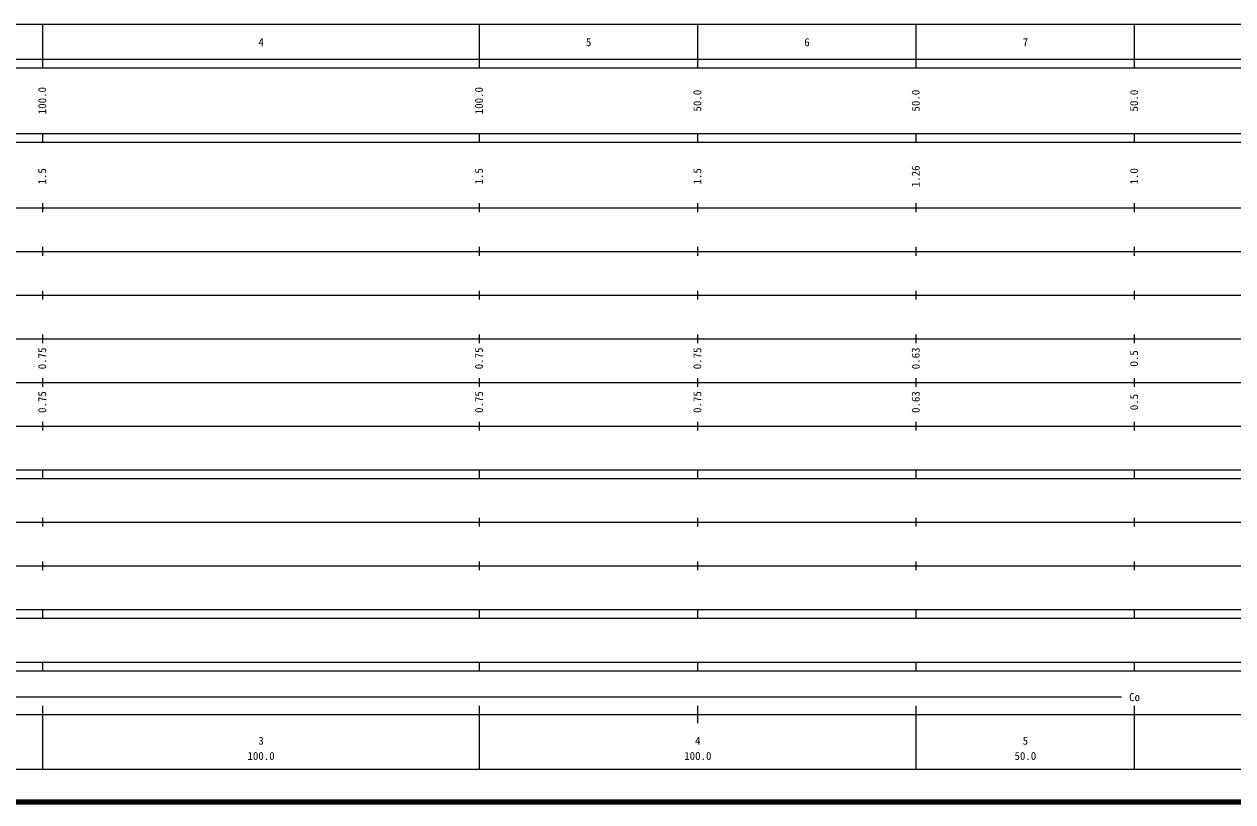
# Model space of a CAD drawing. Units: millimetres on the paper, enlarged 1000 times. Extents: x 40000 to 680000, y 20000 to 380000.
# Drawn here: x 263761 to 540497, y 20000 to 198000 of the extents above; entities that cross this region are included whole.
import ezdxf
from ezdxf.enums import TextEntityAlignment as Align

# ---------------------------------------------------------------- set-up
doc = ezdxf.new("R2010")
doc.units = ezdxf.units.MM
doc.header["$LTSCALE"] = 1000
doc.layers.add('M-BGD-EXST', color=7, linetype='Continuous', lineweight=25)
doc.layers.add('M-TTL', color=2, linetype='Continuous', lineweight=140)
doc.styles.add('ＭＳ ゴシック', font='')
doc.styles.get('ＭＳ ゴシック').set_extended_font_data('MS Gothic')

msp = doc.modelspace()

# ---------------------------------------------------------------- linework, layer by layer
at = {"layer": 'M-BGD-EXST'}
for p, q in [((68000, 198000), (579000, 198000)), ((268000, 188000), (268000, 198000)), ((368000, 188000), (368000, 198000)), ((418000, 188000), (418000, 198000)), ((468000, 188000), (468000, 198000)), ((518000, 188000), (518000, 198000)), ((40000, 190000), (579000, 190000)), ((40000, 188000), (579000, 188000)), ((40000, 173000), (579000, 173000)), ((268000, 171000), (268000, 173000)), ((368000, 171000), (368000, 173000)), ((418000, 171000), (418000, 173000)), ((468000, 171000), (468000, 173000)), ((518000, 171000), (518000, 173000)), ((40000, 171000), (579000, 171000)), ((40000, 156000), (579000, 156000)), ((268000, 155000), (268000, 157000)), ((368000, 155000), (368000, 157000)), ((418000, 155000), (418000, 157000)), ((468000, 155000), (468000, 157000)), ((518000, 155000), (518000, 157000)), ((268000, 145000), (268000, 147000)), ((368000, 145000), (368000, 147000)), ((418000, 145000), (418000, 147000)), ((468000, 145000), (468000, 147000)), ((518000, 145000), (518000, 147000)), ((46000, 146000), (579000, 146000)), ((52000, 136000), (579000, 136000)), ((268000, 135000), (268000, 137000)), ((368000, 135000), (368000, 137000)), ((418000, 135000), (418000, 137000)), ((468000, 135000), (468000, 137000)), ((518000, 135000), (518000, 137000)), ((46000, 126000), (579000, 126000)), ((268000, 125000), (268000, 127000)), ((368000, 125000), (368000, 127000)), ((418000, 125000), (418000, 127000)), ((468000, 125000), (468000, 127000)), ((518000, 125000), (518000, 127000)), ((268000, 115000), (268000, 117000)), ((368000, 115000), (368000, 117000)), ((418000, 115000), (418000, 117000)), ((468000, 115000), (468000, 117000)), ((518000, 115000), (518000, 117000)), ((52000, 116000), (579000, 116000)), ((46000, 106000), (579000, 106000)), ((268000, 105000), (268000, 107000)), ((368000, 105000), (368000, 107000)), ((418000, 105000), (418000, 107000)), ((468000, 105000), (468000, 107000)), ((518000, 105000), (518000, 107000)), ((40000, 96000), (579000, 96000)), ((268000, 94000), (268000, 96000)), ((368000, 94000), (368000, 96000)), ((418000, 94000), (418000, 96000)), ((468000, 94000), (468000, 96000)), ((518000, 94000), (518000, 96000)), ((40000, 94000), (579000, 94000)), ((49000, 84000), (579000, 84000)), ((268000, 83000), (268000, 85000)), ((368000, 83000), (368000, 85000)), ((418000, 83000), (418000, 85000)), ((468000, 83000), (468000, 85000)), ((518000, 83000), (518000, 85000)), ((268000, 73000), (268000, 75000)), ((368000, 73000), (368000, 75000)), ((418000, 73000), (418000, 75000)), ((468000, 73000), (468000, 75000)), ((518000, 73000), (518000, 75000)), ((40000, 74000), (579000, 74000)), ((40000, 64000), (579000, 64000)), ((268000, 62000), (268000, 64000)), ((368000, 62000), (368000, 64000)), ((418000, 62000), (418000, 64000)), ((468000, 62000), (468000, 64000)), ((518000, 62000), (518000, 64000)), ((40000, 62000), (579000, 62000)), ((40000, 52000), (579000, 52000)), ((40000, 50000), (579000, 50000)), ((268000, 50000), (268000, 52000)), ((368000, 50000), (368000, 52000)), ((418000, 50000), (418000, 52000)), ((468000, 50000), (468000, 52000)), ((518000, 50000), (518000, 52000)), ((71000, 44000), (515000, 44000)), ((268000, 27500), (268000, 42000)), ((368000, 27500), (368000, 42000)), ((418000, 38000), (418000, 42000)), ((468000, 27500), (468000, 42000)), ((518000, 27500), (518000, 42000)), ((40000, 40000), (579000, 40000)), ((68000, 27500), (579000, 27500))]:
    msp.add_line(p, q, dxfattribs=at)
at = {"layer": 'M-TTL'}
msp.add_line((40000, 20000), (680000, 20000), dxfattribs=at)

# ---------------------------------------------------------------- texts
at = {"layer": 'M-BGD-EXST', "style": 'ＭＳ ゴシック'}
for s, p in [('4', (318000, 192405)), ('5', (393000, 192405)), ('6', (443000, 192405)), ('7', (493000, 192405)), ('Co', (518000, 42500)), ('3', (318000, 32523)), ('4', (418000, 32523)), ('5', (493000, 32523)), ('100.0', (318000, 29033)), ('100.0', (418000, 29033)), ('50.0', (493000, 29033))]:
    msp.add_text(s, height=1833, dxfattribs=at).set_placement(p, align=Align.BOTTOM_CENTER)
for s, p in [('100.0', (269352, 180500)), ('100.0', (369352, 180500)), ('50.0', (419352, 180500)), ('50.0', (469352, 180500)), ('50.0', (519352, 180500)), ('1.5', (269352, 163174)), ('1.5', (369352, 163174)), ('1.5', (419352, 163174)), ('1.26', (469352, 163174)), ('1.0', (519352, 163174)), ('0.75', (269352, 121500)), ('0.75', (369352, 121500)), ('0.75', (419352, 121500)), ('0.63', (469352, 121500)), ('0.5', (519352, 121500)), ('0.75', (269352, 111500)), ('0.75', (369352, 111500)), ('0.75', (419352, 111500)), ('0.63', (469352, 111500)), ('0.5', (519352, 111500))]:
    msp.add_text(s, height=1833, rotation=90, dxfattribs=at).set_placement(p, align=Align.BOTTOM_CENTER)

doc.saveas('drawing.dxf')
